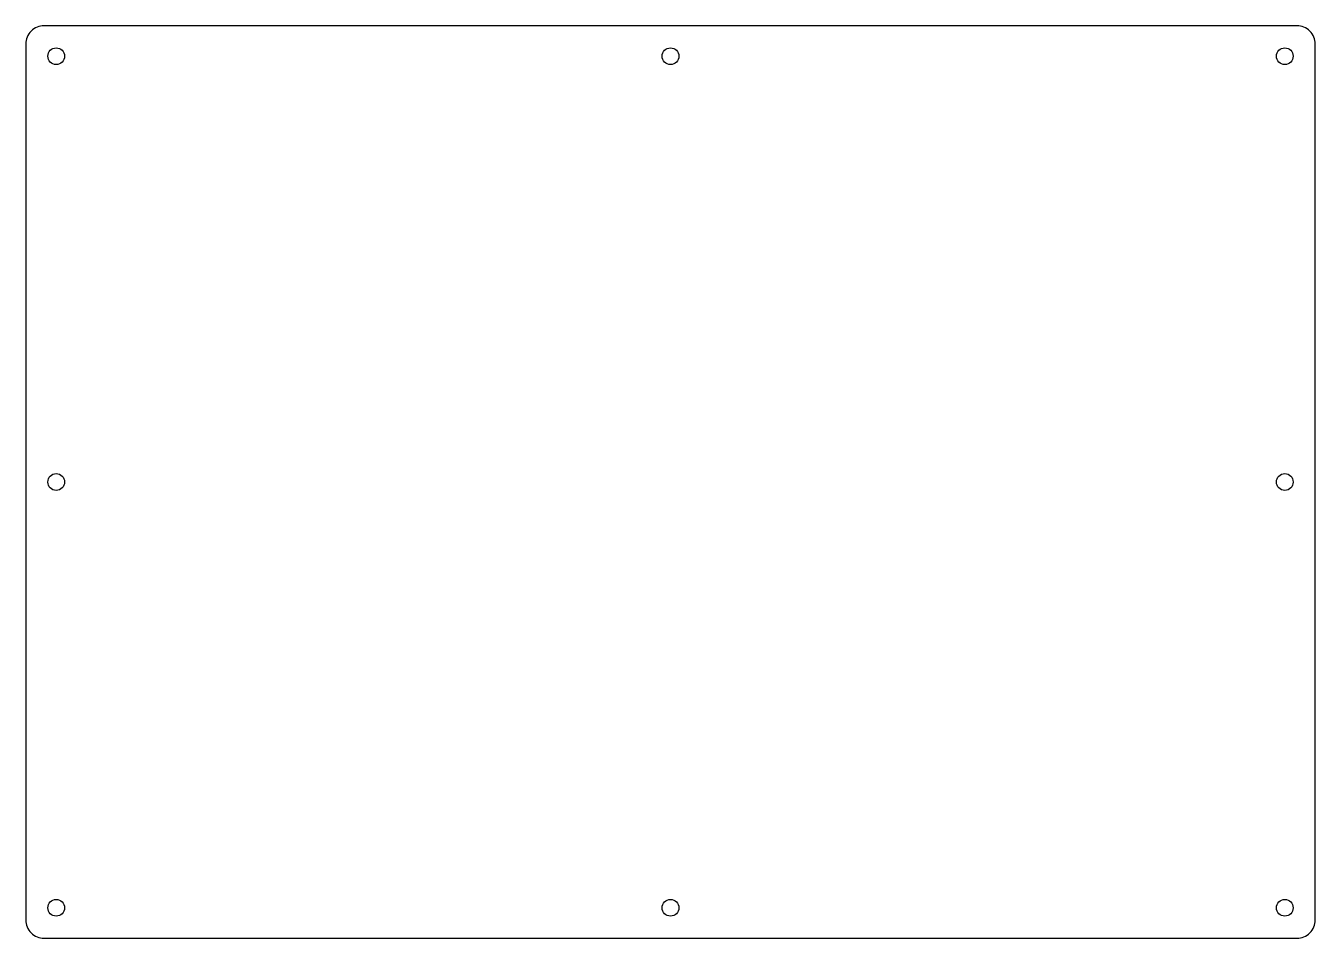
# Model space of a CAD drawing. Header units: millimetres. Extents: x 0 to 424, y 0 to 300.
import ezdxf

# ---------------------------------------------------------------- set-up
doc = ezdxf.new("R2010")
doc.units = ezdxf.units.MM
doc.layers.add('CUT', color=7, linetype='Continuous')

msp = doc.modelspace()

# ---------------------------------------------------------------- linework, layer by layer
at = {"layer": 'CUT'}
msp.add_lwpolyline([(0, 6, 0.414214), (6, 0), (418, 0, 0.414214), (424, 6), (424, 294, 0.414214), (418, 300), (6, 300, 0.414214), (0, 294)], format="xyb", close=True, dxfattribs=at)
for centre in [(10, 290), (212, 290), (414, 290), (10, 150), (414, 150), (10, 10), (212, 10), (414, 10)]:
    msp.add_circle(centre, 2.75, dxfattribs=at)

doc.saveas('drawing.dxf')
